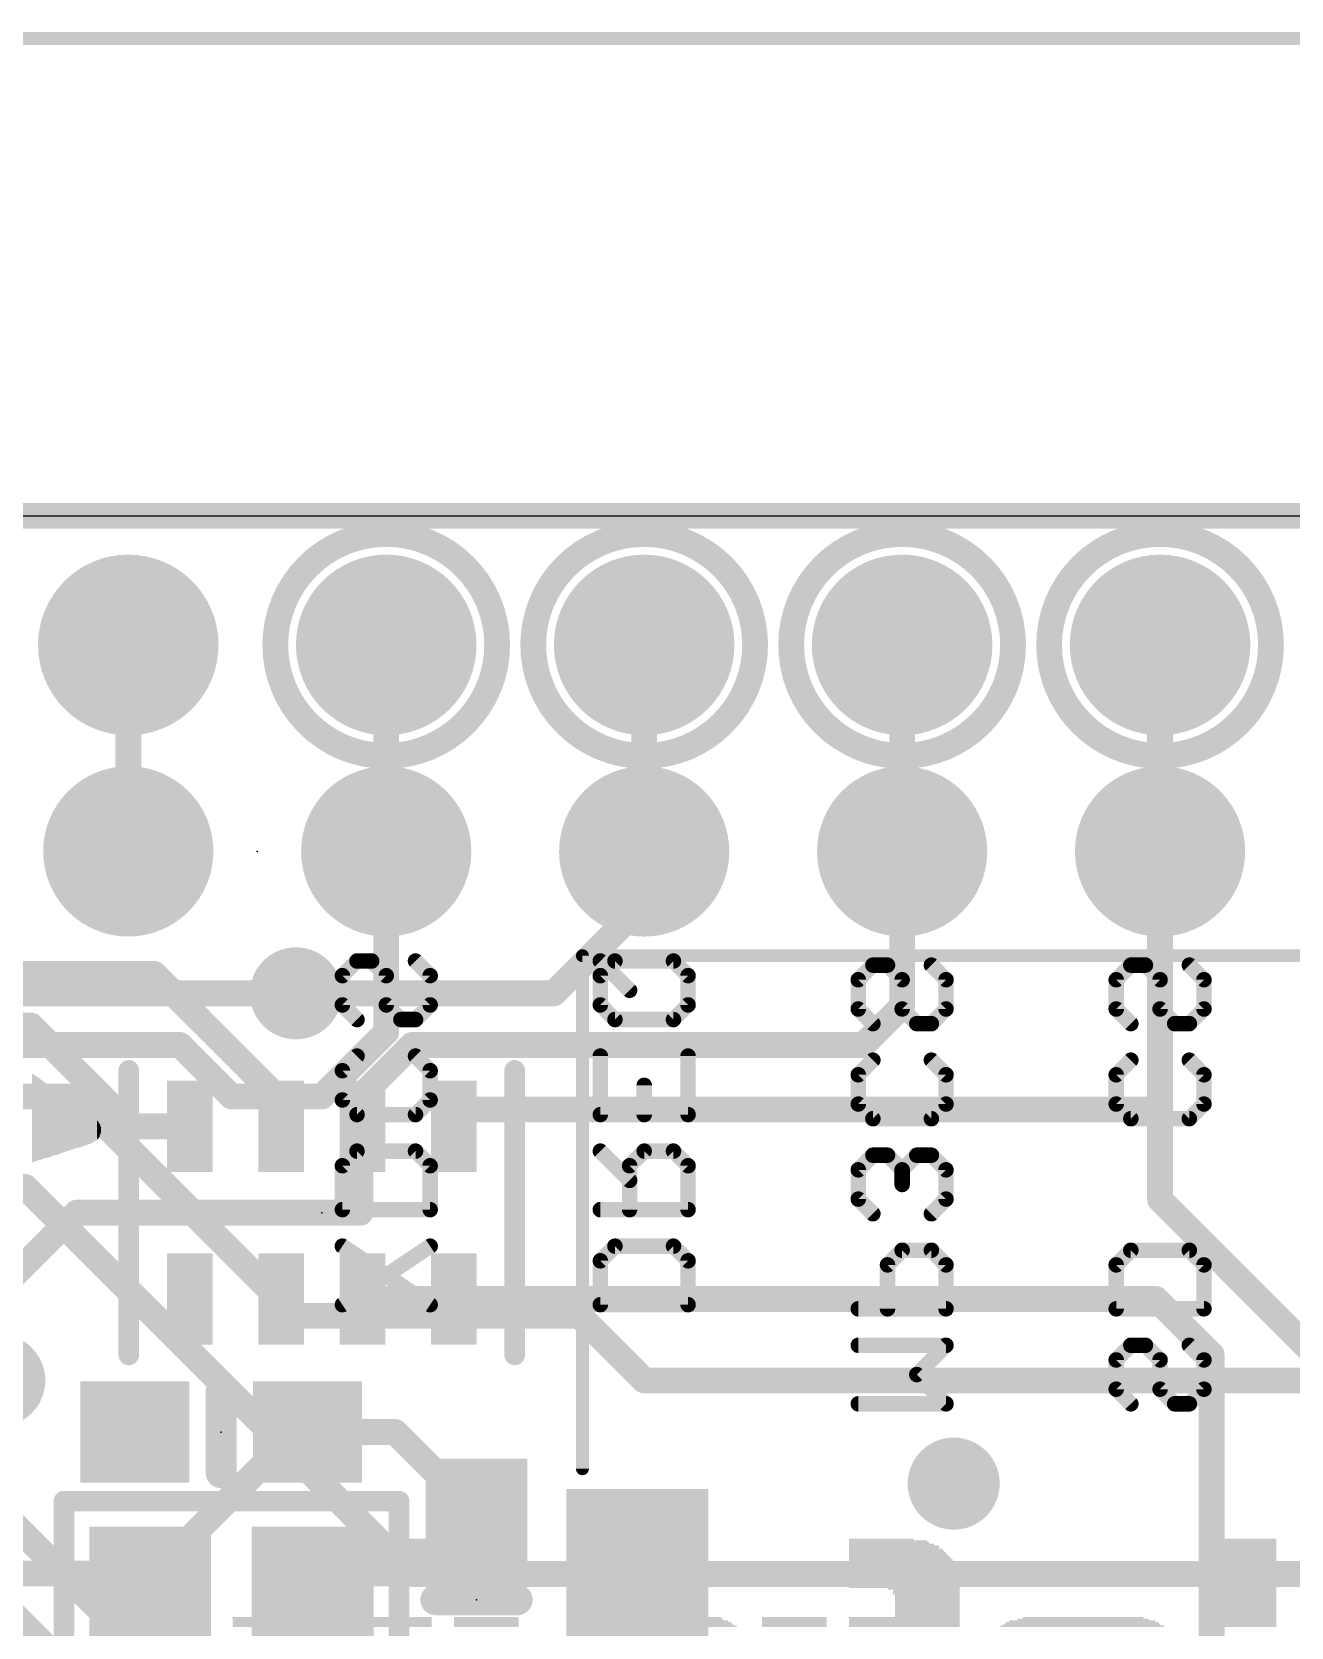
# Model space of a CAD drawing. Extents: x -11.9 to 58.8, y -5.3 to 30.8.
# Drawn here: x 28.26 to 40.66, y 11.92 to 27.62 of the extents above; entities that cross this region are included whole.
import ezdxf

# ---------------------------------------------------------------- set-up
doc = ezdxf.new("R2010")
doc.units = 0
for name, color, linetype in [('1', 12, 'CONTINUOUS'), ('16', 132, 'CONTINUOUS'), ('17', 110, 'CONTINUOUS'), ('18', 110, 'CONTINUOUS'), ('20', 53, 'CONTINUOUS'), ('21', 40, 'CONTINUOUS'), ('22', 6, 'CONTINUOUS'), ('23', 53, 'CONTINUOUS'), ('47', 253, 'CONTINUOUS')]:
    doc.layers.add(name, color=color, linetype=linetype)

# ---------------------------------------------------------------- blocks, each defined once
blk = doc.blocks.new('RECT')
blk.add_solid([(-0.5, -0.5), (0.5, -0.5), (-0.5, 0.5), (0.5, 0.5)])
blk = doc.blocks.new('ROUNDP')
at = {"const_width": 0.5}
blk.add_lwpolyline([(0, -0.25, 1), (0, 0.25, 1), (0, -0.25)], format="xyb", dxfattribs=at)
blk = doc.blocks.new('ROUNDV')
at = {"const_width": 0.5}
blk.add_lwpolyline([(0, -0.25, 1), (0, 0.25, 1), (0, -0.25)], format="xyb", dxfattribs=at)

msp = doc.modelspace()

# ---------------------------------------------------------------- linework, layer by layer
at = {"layer": '1', "const_width": 0.254}
for points in [[(50.8, 22.86), (18.923, 22.86)], [(34.29, 19.05), (34.29, 19.558)], [(36.83, 18.034), (36.83, 19.558)], [(39.37, 17.018), (39.37, 19.558)], [(33.401, 18.161), (34.29, 19.05)], [(20.32, 18.3515), (29.464, 18.3515)], [(29.464, 18.3515), (30.715, 17.1005)], [(30.861, 18.161), (33.401, 18.161)], [(36.449, 17.653), (36.83, 18.034)], [(20.701, 17.8435), (28.252, 17.8435)], [(28.252, 17.8435), (29.2435, 16.852)], [(32.004, 17.653), (31.515, 17.164)], [(32.004, 17.653), (36.449, 17.653)], [(31.515, 17.164), (31.515, 16.852)], [(30.715, 17.1005), (30.715, 16.852)], [(32.581, 17.018), (32.415, 16.852)], [(32.581, 17.018), (39.37, 17.018)], [(39.37, 17.018), (39.37, 16.129)], [(29.2435, 16.852), (29.815, 16.852)], [(31.496, 16.833), (31.515, 16.852)], [(31.496, 16.002), (31.496, 16.833)], [(39.37, 16.129), (43.2175, 12.2815)], [(27.94, 15.24), (28.702, 16.002)], [(28.702, 16.002), (31.496, 16.002)], [(31.515, 15.152), (32.415, 15.152)], [(39.331, 15.152), (32.415, 15.152)], [(39.878, 14.605), (39.331, 15.152)], [(39.878, 11.049), (39.878, 14.605)], [(30.861, 13.843), (29.718, 12.7)], [(30.9744, 13.843), (30.861, 13.843)], [(30.9744, 13.843), (31.838, 13.843)], [(31.838, 13.843), (32.639, 13.042)], [(29.718, 12.7), (29.718, 12.5045)], [(25.917, 12.45), (29.1885, 12.45)], [(29.1885, 12.45), (29.426, 12.2125)], [(29.718, 12.5045), (29.426, 12.2125)]]:
    msp.add_lwpolyline(points, dxfattribs=at)
at = {"layer": '1', "const_width": 0.127}
for points in [[(34.3535, 19.558, 1), (34.2265, 19.558)], [(36.8935, 19.558, 1), (36.7665, 19.558)], [(39.4335, 19.558, 1), (39.3065, 19.558)], [(34.3349, 19.0051, 1), (34.2451, 19.0949)], [(34.2265, 19.05, 1), (34.3535, 19.05)], [(29.5089, 18.3964, 1), (29.4191, 18.3066)], [(29.464, 18.288, 1), (29.464, 18.415)], [(30.861, 18.2245, 1), (30.861, 18.0975)], [(33.3561, 18.2059, 1), (33.4459, 18.1161)], [(33.401, 18.0975, 1), (33.401, 18.2245)], [(36.7665, 18.034, 1), (36.8935, 18.034)], [(36.8749, 17.9891, 1), (36.7851, 18.0789)], [(28.2969, 17.8884, 1), (28.2071, 17.7986)], [(28.252, 17.78, 1), (28.252, 17.907)], [(32.004, 17.7165, 1), (32.004, 17.5895)], [(32.0489, 17.6081, 1), (31.9591, 17.6979)], [(36.4041, 17.6979, 1), (36.4939, 17.6081)], [(36.449, 17.5895, 1), (36.449, 17.7165)], [(31.5785, 17.164, 1), (31.4515, 17.164)], [(31.4701, 17.2089, 1), (31.5599, 17.1191)], [(30.7785, 17.1005, 1), (30.6515, 17.1005)], [(30.6701, 17.0556, 1), (30.7599, 17.1454)], [(32.581, 17.0815, 1), (32.581, 16.9545)], [(32.6259, 16.9731, 1), (32.5361, 17.0629)], [(39.4335, 17.018, 1), (39.3065, 17.018)], [(39.37, 16.9545, 1), (39.37, 17.0815)], [(29.2435, 16.9155, 1), (29.2435, 16.7885)], [(29.1986, 16.8071, 1), (29.2884, 16.8969)], [(29.815, 16.7885, 1), (29.815, 16.9155)], [(31.5595, 16.833, 1), (31.4325, 16.833)], [(31.5599, 16.8071, 1), (31.4701, 16.8969)], [(32.3701, 16.8969, 1), (32.4599, 16.8071)], [(39.3065, 17.018, 1), (39.4335, 17.018)], [(30.6515, 16.852, 1), (30.7785, 16.852)], [(31.4511, 16.8779, 1), (31.5409, 16.7881)], [(31.4515, 16.852, 1), (31.5785, 16.852)], [(39.4149, 16.1739, 1), (39.3251, 16.0841)], [(39.3065, 16.129, 1), (39.4335, 16.129)], [(28.702, 16.0655, 1), (28.702, 15.9385)], [(28.7469, 15.9571, 1), (28.6571, 16.0469)], [(31.4325, 16.002, 1), (31.5595, 16.002)], [(31.496, 15.9385, 1), (31.496, 16.0655)], [(31.515, 15.2155, 1), (31.515, 15.0885)], [(32.415, 15.2155, 1), (32.415, 15.0885)], [(32.415, 15.0885, 1), (32.415, 15.2155)], [(39.3759, 15.1969, 1), (39.2861, 15.1071)], [(39.331, 15.0885, 1), (39.331, 15.2155)], [(39.9415, 14.605, 1), (39.8145, 14.605)], [(39.8331, 14.5601, 1), (39.9229, 14.6499)], [(30.861, 13.9065, 1), (30.861, 13.7795)], [(30.9059, 13.7981, 1), (30.8161, 13.8879)], [(30.9744, 13.9065, 1), (30.9744, 13.7795)], [(30.9744, 13.7795, 1), (30.9744, 13.9065)], [(31.8829, 13.8879, 1), (31.7931, 13.7981)], [(31.838, 13.7795, 1), (31.838, 13.9065)], [(32.5941, 12.9971, 1), (32.6839, 13.0869)], [(29.7815, 12.7, 1), (29.6545, 12.7)], [(29.6731, 12.7449, 1), (29.7629, 12.6551)], [(29.2334, 12.4949, 1), (29.1436, 12.4051)], [(29.1885, 12.3865, 1), (29.1885, 12.5135)], [(29.6545, 12.5045, 1), (29.7815, 12.5045)], [(29.7629, 12.4596, 1), (29.6731, 12.5494)], [(29.3811, 12.2574, 1), (29.4709, 12.1676)], [(29.3811, 12.1676, 1), (29.4709, 12.2574)]]:
    msp.add_lwpolyline(points, format="xyb", dxfattribs=at)
at = {"layer": '16', "const_width": 0.254}
for points in [[(0, 22.86), (50.8, 22.86)], [(29.21, 21.59), (29.21, 19.558)], [(31.75, 21.59), (31.75, 19.558)], [(34.29, 21.59), (34.29, 19.558)], [(36.83, 21.59), (36.83, 19.558)], [(39.37, 21.59), (39.37, 19.558)], [(31.75, 17.78), (31.75, 19.558)], [(21.209, 18.161), (30.861, 18.161)], [(31.115, 17.145), (31.75, 17.78)], [(22.606, 17.653), (29.718, 17.653)], [(29.718, 17.653), (30.226, 17.145)], [(22.987, 17.145), (28.702, 17.145)], [(28.702, 17.145), (30.861, 14.986)], [(30.226, 17.145), (31.115, 17.145)], [(28.194, 16.256), (27.051, 16.256)], [(32.004, 12.446), (28.194, 16.256)], [(25.146, 15.875), (34.29, 6.731)], [(25.146, 14.986), (32.639, 7.493)], [(30.861, 14.986), (33.655, 14.986)], [(33.655, 14.986), (34.29, 14.351)], [(34.29, 14.351), (44.196, 14.351)], [(32.004, 12.446), (41.656, 12.446)]]:
    msp.add_lwpolyline(points, dxfattribs=at)
at = {"layer": '16', "const_width": 0.127}
for points in [[(29.2735, 21.59, 1), (29.1465, 21.59)], [(31.8135, 21.59, 1), (31.6865, 21.59)], [(34.3535, 21.59, 1), (34.2265, 21.59)], [(36.8935, 21.59, 1), (36.7665, 21.59)], [(39.4335, 21.59, 1), (39.3065, 21.59)], [(31.8135, 19.558, 1), (31.6865, 19.558)], [(29.1465, 19.558, 1), (29.2735, 19.558)], [(31.6865, 19.558, 1), (31.8135, 19.558)], [(34.2265, 19.558, 1), (34.3535, 19.558)], [(36.7665, 19.558, 1), (36.8935, 19.558)], [(39.3065, 19.558, 1), (39.4335, 19.558)], [(30.861, 18.0975, 1), (30.861, 18.2245)], [(31.7949, 17.7351, 1), (31.7051, 17.8249)], [(29.7629, 17.6979, 1), (29.6731, 17.6081)], [(29.718, 17.5895, 1), (29.718, 17.7165)], [(31.6865, 17.78, 1), (31.8135, 17.78)], [(28.7469, 17.1899, 1), (28.6571, 17.1001)], [(28.702, 17.0815, 1), (28.702, 17.2085)], [(30.226, 17.2085, 1), (30.226, 17.0815)], [(31.115, 17.0815, 1), (31.115, 17.2085)], [(30.1811, 17.1001, 1), (30.2709, 17.1899)], [(31.0701, 17.1899, 1), (31.1599, 17.1001)], [(28.2389, 16.3009, 1), (28.1491, 16.2111)], [(28.194, 16.1925, 1), (28.194, 16.3195)], [(30.861, 15.0495, 1), (30.861, 14.9225)], [(30.8161, 14.9411, 1), (30.9059, 15.0309)], [(33.6999, 15.0309, 1), (33.6101, 14.9411)], [(33.655, 14.9225, 1), (33.655, 15.0495)], [(34.29, 14.4145, 1), (34.29, 14.2875)], [(34.2451, 14.3061, 1), (34.3349, 14.3959)], [(32.004, 12.5095, 1), (32.004, 12.3825)], [(31.9591, 12.4011, 1), (32.0489, 12.4909)]]:
    msp.add_lwpolyline(points, format="xyb", dxfattribs=at)
at = {"layer": '20'}
msp.add_line((2.54, 22.86), (48.26, 22.86), dxfattribs=at)
at = {"layer": '21'}
for points, const_width in [([(31.75, 20.4975, 1), (31.75, 22.6825, 1), (31.75, 20.4975)], 0.254), ([(34.29, 20.4975, 1), (34.29, 22.6825, 1), (34.29, 20.4975)], 0.254), ([(36.83, 20.4975, 1), (36.83, 22.6825, 1), (36.83, 20.4975)], 0.254), ([(39.37, 20.4975, 1), (39.37, 22.6825, 1), (39.37, 20.4975)], 0.254), ([(33.7138, 18.5315, 1), (33.6502, 18.5315)], 0.0635), ([(33.682, 18.5633, 1), (33.682, 18.4998)], 0.0635), ([(29.2658, 17.402, 1), (29.1642, 17.402)], 0.1016), ([(33.0658, 17.402, 1), (32.9642, 17.402)], 0.1016), ([(29.1642, 14.602, 1), (29.2658, 14.602)], 0.1016), ([(32.9642, 14.602, 1), (33.0658, 14.602)], 0.1016), ([(30.2006, 14.243, 1), (30.0482, 14.243)], 0.1524), ([(30.0482, 13.443, 1), (30.2006, 13.443)], 0.1524), ([(33.6502, 13.4815, 1), (33.7138, 13.4815)], 0.0635), ([(28.6268, 13.1625, 1), (28.5252, 13.1625)], 0.1016), ([(28.576, 13.2133, 1), (28.576, 13.1117)], 0.1016), ([(31.9268, 13.1625, 1), (31.8252, 13.1625)], 0.1016), ([(31.876, 13.1117, 1), (31.876, 13.2133)], 0.1016), ([(32.239, 12.2682, 1), (32.239, 12.1158)], 0.1524), ([(33.039, 12.1158, 1), (33.039, 12.2682)], 0.1524)]:
    msp.add_lwpolyline(points, format="xyb", dxfattribs=dict(at, const_width=const_width))
for points, const_width in [([(33.682, 13.4815), (33.682, 18.5315)], 0.127), ([(33.682, 18.5315), (47.032, 18.5315)], 0.127), ([(29.215, 14.602), (29.215, 17.402)], 0.2032), ([(33.015, 17.402), (33.015, 14.602)], 0.2032), ([(30.1244, 13.443), (30.1244, 14.243)], 0.3048), ([(28.576, 9.0625), (28.576, 13.1625)], 0.2032), ([(28.576, 13.1625), (31.876, 13.1625)], 0.2032), ([(31.876, 9.0625), (31.876, 13.1625)], 0.2032), ([(32.239, 12.192), (33.039, 12.192)], 0.3048)]:
    msp.add_lwpolyline(points, dxfattribs=dict(at, const_width=const_width))
at = {"layer": '22', "const_width": 0.1524}
for points in [[(31.4623, 18.4789), (31.3182, 18.3349)], [(31.6063, 18.4789), (31.4623, 18.4789)], [(31.7504, 18.3349), (31.6063, 18.4789)], [(32.0385, 18.4789), (32.1825, 18.3349)], [(34.0023, 18.4789), (33.8582, 18.3349)], [(34.1463, 18.1908), (33.8582, 18.4789)], [(34.5785, 18.4789), (34.0023, 18.4789)], [(34.7225, 18.3349), (34.5785, 18.4789)], [(31.3182, 18.3349), (31.3182, 18.0468)], [(31.7504, 18.0468), (31.7504, 18.3349)], [(32.1825, 18.3349), (32.1825, 18.0468)], [(33.8582, 18.3349), (33.8582, 18.0468)], [(34.7225, 18.0468), (34.7225, 18.3349)], [(36.5423, 18.4387), (36.3982, 18.2946)], [(36.3982, 18.2946), (36.3982, 18.0065)], [(36.6863, 18.4387), (36.5423, 18.4387)], [(36.8304, 18.2946), (36.6863, 18.4387)], [(36.8304, 18.0065), (36.8304, 18.2946)], [(37.1185, 18.4387), (37.2625, 18.2946)], [(37.2625, 18.2946), (37.2625, 18.0065)], [(39.0823, 18.4387), (38.9382, 18.2946)], [(38.9382, 18.2946), (38.9382, 18.0065)], [(39.2263, 18.4387), (39.0823, 18.4387)], [(39.3704, 18.2946), (39.2263, 18.4387)], [(39.3704, 18.0065), (39.3704, 18.2946)], [(39.6585, 18.4387), (39.8025, 18.2946)], [(39.8025, 18.2946), (39.8025, 18.0065)], [(31.3182, 18.0468), (31.4623, 17.9027)], [(31.8944, 17.9027), (31.7504, 18.0468)], [(32.1825, 18.0468), (32.0385, 17.9027)], [(33.8582, 18.0468), (34.0023, 17.9027)], [(34.5785, 17.9027), (34.7225, 18.0468)], [(36.3982, 18.0065), (36.5423, 17.8625)], [(36.9744, 17.8625), (36.8304, 18.0065)], [(37.2625, 18.0065), (37.1185, 17.8625)], [(38.9382, 18.0065), (39.0823, 17.8625)], [(39.5144, 17.8625), (39.3704, 18.0065)], [(39.8025, 18.0065), (39.6585, 17.8625)], [(32.0385, 17.9027), (31.8944, 17.9027)], [(34.0023, 17.9027), (34.5785, 17.9027)], [(37.1185, 17.8625), (36.9744, 17.8625)], [(39.6585, 17.8625), (39.5144, 17.8625)], [(31.3182, 17.3994), (31.4623, 17.5434)], [(32.0385, 17.5434), (32.1825, 17.3994)], [(33.8582, 16.9672), (33.8582, 17.5434)], [(34.7225, 17.5434), (34.7225, 16.9672)], [(31.3182, 17.1113), (31.3182, 17.3994)], [(32.1825, 17.3994), (32.1825, 17.1113)], [(36.3982, 17.3591), (36.5423, 17.5032)], [(36.3982, 17.071), (36.3982, 17.3591)], [(37.1185, 17.5032), (37.2625, 17.3591)], [(37.2625, 17.3591), (37.2625, 17.071)], [(38.9382, 17.3591), (39.0823, 17.5032)], [(38.9382, 17.071), (38.9382, 17.3591)], [(39.6585, 17.5032), (39.8025, 17.3591)], [(39.8025, 17.3591), (39.8025, 17.071)], [(34.2904, 16.9672), (34.2904, 17.2553)], [(31.4623, 16.9672), (31.3182, 17.1113)], [(32.1825, 17.1113), (32.0385, 16.9672)], [(36.5423, 16.927), (36.3982, 17.071)], [(37.2625, 17.071), (37.1185, 16.927)], [(39.0823, 16.927), (38.9382, 17.071)], [(39.8025, 17.071), (39.6585, 16.927)], [(32.0385, 16.9672), (31.4623, 16.9672)], [(34.7225, 16.9672), (33.8582, 16.9672)], [(37.1185, 16.927), (36.5423, 16.927)], [(39.6585, 16.927), (39.0823, 16.927)], [(31.3182, 16.4638), (31.4623, 16.6079)], [(31.4623, 16.6079), (32.0385, 16.6079)], [(32.0385, 16.6079), (32.1825, 16.4638)], [(34.1463, 16.3198), (33.8582, 16.6079)], [(34.2904, 16.6079), (34.1463, 16.4638)], [(34.5785, 16.6079), (34.2904, 16.6079)], [(34.7225, 16.4638), (34.5785, 16.6079)], [(36.5423, 16.5677), (36.3982, 16.4236)], [(36.6863, 16.5677), (36.5423, 16.5677)], [(36.8304, 16.4236), (36.6863, 16.5677)], [(36.9744, 16.5677), (36.8304, 16.4236)], [(37.1185, 16.5677), (36.9744, 16.5677)], [(37.2625, 16.4236), (37.1185, 16.5677)], [(31.3182, 16.0317), (31.3182, 16.4638)], [(32.1825, 16.4638), (32.1825, 16.0317)], [(34.1463, 16.4638), (34.1463, 16.0317)], [(34.7225, 16.0317), (34.7225, 16.4638)], [(36.3982, 16.4236), (36.3982, 16.1355)], [(36.8304, 16.4236), (36.8304, 16.2796)], [(37.2625, 16.1355), (37.2625, 16.4236)], [(36.3982, 16.1355), (36.5423, 15.9914)], [(37.1185, 15.9914), (37.2625, 16.1355)], [(32.1825, 16.0317), (31.3182, 16.0317)], [(33.8582, 16.0317), (34.7225, 16.0317)], [(32.1825, 15.0962), (31.3182, 15.6724)], [(32.1825, 15.6724), (31.3182, 15.0962)], [(33.8582, 15.5283), (34.0023, 15.6724)], [(34.0023, 15.6724), (34.5785, 15.6724)], [(34.5785, 15.6724), (34.7225, 15.5283)], [(36.8304, 15.6321), (36.6863, 15.4881)], [(37.1185, 15.6321), (36.8304, 15.6321)], [(37.2625, 15.4881), (37.1185, 15.6321)], [(38.9382, 15.4881), (39.0823, 15.6321)], [(39.0823, 15.6321), (39.6585, 15.6321)], [(39.6585, 15.6321), (39.8025, 15.4881)], [(33.8582, 15.0962), (33.8582, 15.5283)], [(34.7225, 15.5283), (34.7225, 15.0962)], [(36.6863, 15.4881), (36.6863, 15.0559)], [(37.2625, 15.0559), (37.2625, 15.4881)], [(38.9382, 15.0559), (38.9382, 15.4881)], [(39.8025, 15.4881), (39.8025, 15.0559)], [(34.7225, 15.0962), (33.8582, 15.0962)], [(36.3982, 15.0559), (37.2625, 15.0559)], [(39.8025, 15.0559), (38.9382, 15.0559)], [(37.2625, 14.6966), (36.3982, 14.6966)], [(36.9744, 14.4085), (37.2625, 14.6966)], [(39.0823, 14.6966), (38.9382, 14.5526)], [(39.2263, 14.6966), (39.0823, 14.6966)], [(39.3704, 14.5526), (39.2263, 14.6966)], [(39.6585, 14.6966), (39.8025, 14.5526)], [(38.9382, 14.5526), (38.9382, 14.2645)], [(39.3704, 14.2645), (39.3704, 14.5526)], [(39.8025, 14.5526), (39.8025, 14.2645)], [(37.2625, 14.1204), (36.9744, 14.4085)], [(38.9382, 14.2645), (39.0823, 14.1204)], [(39.5144, 14.1204), (39.3704, 14.2645)], [(39.8025, 14.2645), (39.6585, 14.1204)], [(36.3982, 14.1204), (37.2625, 14.1204)], [(39.6585, 14.1204), (39.5144, 14.1204)]]:
    msp.add_lwpolyline(points, dxfattribs=at)
at = {"layer": '22', "const_width": 0.0762}
for points in [[(31.4623, 18.517, 1), (31.4623, 18.4408)], [(31.4892, 18.452, 1), (31.4353, 18.5059)], [(31.6333, 18.5059, 1), (31.5794, 18.452)], [(31.6063, 18.4408, 1), (31.6063, 18.517)], [(32.0654, 18.5059, 1), (32.0115, 18.452)], [(33.8851, 18.5059, 1), (33.8313, 18.452)], [(34.0023, 18.517, 1), (34.0023, 18.4408)], [(34.0292, 18.452, 1), (33.9753, 18.5059)], [(34.6054, 18.5059, 1), (34.5515, 18.452)], [(34.5785, 18.4408, 1), (34.5785, 18.517)], [(31.3563, 18.3349, 1), (31.2801, 18.3349)], [(31.2913, 18.3618, 1), (31.3451, 18.3079)], [(31.7885, 18.3349, 1), (31.7123, 18.3349)], [(31.7234, 18.3079, 1), (31.7773, 18.3618)], [(32.2206, 18.3349, 1), (32.1444, 18.3349)], [(32.1556, 18.3079, 1), (32.2095, 18.3618)], [(33.8963, 18.3349, 1), (33.8201, 18.3349)], [(33.8313, 18.3618, 1), (33.8851, 18.3079)], [(34.7606, 18.3349, 1), (34.6844, 18.3349)], [(34.6956, 18.3079, 1), (34.7495, 18.3618)], [(36.4363, 18.2946, 1), (36.3601, 18.2946)], [(36.5423, 18.4768, 1), (36.5423, 18.4006)], [(36.5692, 18.4118, 1), (36.5153, 18.4656)], [(36.7133, 18.4656, 1), (36.6594, 18.4118)], [(36.6863, 18.4006, 1), (36.6863, 18.4768)], [(36.8685, 18.2946, 1), (36.7923, 18.2946)], [(37.1454, 18.4656, 1), (37.0915, 18.4118)], [(37.3006, 18.2946, 1), (37.2244, 18.2946)], [(38.9763, 18.2946, 1), (38.9001, 18.2946)], [(39.0823, 18.4768, 1), (39.0823, 18.4006)], [(39.1092, 18.4118, 1), (39.0553, 18.4656)], [(39.2533, 18.4656, 1), (39.1994, 18.4118)], [(39.2263, 18.4006, 1), (39.2263, 18.4768)], [(39.4085, 18.2946, 1), (39.3323, 18.2946)], [(39.6854, 18.4656, 1), (39.6315, 18.4118)], [(39.8406, 18.2946, 1), (39.7644, 18.2946)], [(34.1194, 18.1639, 1), (34.1733, 18.2178)], [(36.3713, 18.3216, 1), (36.4251, 18.2677)], [(36.8034, 18.2677, 1), (36.8573, 18.3216)], [(37.2356, 18.2677, 1), (37.2895, 18.3216)], [(38.9113, 18.3216, 1), (38.9651, 18.2677)], [(39.3434, 18.2677, 1), (39.3973, 18.3216)], [(39.7756, 18.2677, 1), (39.8295, 18.3216)], [(31.3451, 18.0737, 1), (31.2913, 18.0198)], [(31.2801, 18.0468, 1), (31.3563, 18.0468)], [(31.7773, 18.0737, 1), (31.7234, 18.0198)], [(31.7123, 18.0468, 1), (31.7885, 18.0468)], [(32.1444, 18.0468, 1), (32.2206, 18.0468)], [(32.2095, 18.0198, 1), (32.1556, 18.0737)], [(33.8851, 18.0737, 1), (33.8313, 18.0198)], [(33.8201, 18.0468, 1), (33.8963, 18.0468)], [(34.6844, 18.0468, 1), (34.7606, 18.0468)], [(34.7495, 18.0198, 1), (34.6956, 18.0737)], [(36.4251, 18.0335, 1), (36.3713, 17.9796)], [(36.8573, 18.0335, 1), (36.8034, 17.9796)], [(37.2895, 17.9796, 1), (37.2356, 18.0335)], [(38.9651, 18.0335, 1), (38.9113, 17.9796)], [(39.3973, 18.0335, 1), (39.3434, 17.9796)], [(39.8295, 17.9796, 1), (39.7756, 18.0335)], [(31.4353, 17.8758, 1), (31.4892, 17.9297)], [(31.8944, 17.9408, 1), (31.8944, 17.8646)], [(31.8675, 17.8758, 1), (31.9214, 17.9297)], [(32.0115, 17.9297, 1), (32.0654, 17.8758)], [(32.0385, 17.8646, 1), (32.0385, 17.9408)], [(34.0023, 17.9408, 1), (34.0023, 17.8646)], [(33.9753, 17.8758, 1), (34.0292, 17.9297)], [(34.5515, 17.9297, 1), (34.6054, 17.8758)], [(34.5785, 17.8646, 1), (34.5785, 17.9408)], [(36.3601, 18.0065, 1), (36.4363, 18.0065)], [(36.5153, 17.8355, 1), (36.5692, 17.8894)], [(36.7923, 18.0065, 1), (36.8685, 18.0065)], [(36.9744, 17.9006, 1), (36.9744, 17.8244)], [(36.9475, 17.8355, 1), (37.0014, 17.8894)], [(37.0915, 17.8894, 1), (37.1454, 17.8355)], [(37.1185, 17.8244, 1), (37.1185, 17.9006)], [(37.2244, 18.0065, 1), (37.3006, 18.0065)], [(38.9001, 18.0065, 1), (38.9763, 18.0065)], [(39.0553, 17.8355, 1), (39.1092, 17.8894)], [(39.3323, 18.0065, 1), (39.4085, 18.0065)], [(39.5144, 17.9006, 1), (39.5144, 17.8244)], [(39.4875, 17.8355, 1), (39.5414, 17.8894)], [(39.6315, 17.8894, 1), (39.6854, 17.8355)], [(39.6585, 17.8244, 1), (39.6585, 17.9006)], [(39.7644, 18.0065, 1), (39.8406, 18.0065)], [(31.4892, 17.5165, 1), (31.4353, 17.5704)], [(32.0654, 17.5704, 1), (32.0115, 17.5165)], [(33.8963, 17.5434, 1), (33.8201, 17.5434)], [(34.7606, 17.5434, 1), (34.6844, 17.5434)], [(31.3563, 17.3994, 1), (31.2801, 17.3994)], [(31.2913, 17.4263, 1), (31.3451, 17.3724)], [(32.2206, 17.3994, 1), (32.1444, 17.3994)], [(32.1556, 17.3724, 1), (32.2095, 17.4263)], [(36.4363, 17.3591, 1), (36.3601, 17.3591)], [(36.5692, 17.4762, 1), (36.5153, 17.5301)], [(37.1454, 17.5301, 1), (37.0915, 17.4762)], [(37.3006, 17.3591, 1), (37.2244, 17.3591)], [(38.9763, 17.3591, 1), (38.9001, 17.3591)], [(39.1092, 17.4762, 1), (39.0553, 17.5301)], [(39.6854, 17.5301, 1), (39.6315, 17.4762)], [(39.8406, 17.3591, 1), (39.7644, 17.3591)], [(34.3285, 17.2553, 1), (34.2523, 17.2553)], [(36.3713, 17.3861, 1), (36.4251, 17.3322)], [(37.2356, 17.3322, 1), (37.2895, 17.3861)], [(38.9113, 17.3861, 1), (38.9651, 17.3322)], [(39.7756, 17.3322, 1), (39.8295, 17.3861)], [(31.3451, 17.1382, 1), (31.2913, 17.0843)], [(31.2801, 17.1113, 1), (31.3563, 17.1113)], [(32.1444, 17.1113, 1), (32.2206, 17.1113)], [(32.2095, 17.0843, 1), (32.1556, 17.1382)], [(36.4251, 17.098, 1), (36.3713, 17.0441)], [(37.2895, 17.0441, 1), (37.2356, 17.098)], [(38.9651, 17.098, 1), (38.9113, 17.0441)], [(39.8295, 17.0441, 1), (39.7756, 17.098)], [(31.4623, 17.0053, 1), (31.4623, 16.9291)], [(31.4353, 16.9403, 1), (31.4892, 16.9941)], [(32.0115, 16.9941, 1), (32.0654, 16.9403)], [(32.0385, 16.9291, 1), (32.0385, 17.0053)], [(33.8582, 17.0053, 1), (33.8582, 16.9291)], [(33.8201, 16.9672, 1), (33.8963, 16.9672)], [(34.2523, 16.9672, 1), (34.3285, 16.9672)], [(34.6844, 16.9672, 1), (34.7606, 16.9672)], [(34.7225, 16.9291, 1), (34.7225, 17.0053)], [(36.3601, 17.071, 1), (36.4363, 17.071)], [(36.5423, 16.9651, 1), (36.5423, 16.8889)], [(36.5153, 16.9, 1), (36.5692, 16.9539)], [(37.0915, 16.9539, 1), (37.1454, 16.9)], [(37.1185, 16.8889, 1), (37.1185, 16.9651)], [(37.2244, 17.071, 1), (37.3006, 17.071)], [(38.9001, 17.071, 1), (38.9763, 17.071)], [(39.0823, 16.9651, 1), (39.0823, 16.8889)], [(39.0553, 16.9, 1), (39.1092, 16.9539)], [(39.6315, 16.9539, 1), (39.6854, 16.9)], [(39.6585, 16.8889, 1), (39.6585, 16.9651)], [(39.7644, 17.071, 1), (39.8406, 17.071)], [(31.4623, 16.646, 1), (31.4623, 16.5698)], [(31.4892, 16.581, 1), (31.4353, 16.6348)], [(32.0654, 16.6348, 1), (32.0115, 16.581)], [(32.0385, 16.5698, 1), (32.0385, 16.646)], [(33.8851, 16.6348, 1), (33.8313, 16.581)], [(34.2904, 16.646, 1), (34.2904, 16.5698)], [(34.3173, 16.581, 1), (34.2634, 16.6348)], [(34.6054, 16.6348, 1), (34.5515, 16.581)], [(34.5785, 16.5698, 1), (34.5785, 16.646)], [(36.5423, 16.6058, 1), (36.5423, 16.5296)], [(36.5692, 16.5407, 1), (36.5153, 16.5946)], [(36.7133, 16.5946, 1), (36.6594, 16.5407)], [(36.6863, 16.5296, 1), (36.6863, 16.6058)], [(36.9744, 16.6058, 1), (36.9744, 16.5296)], [(37.0014, 16.5407, 1), (36.9475, 16.5946)], [(37.1454, 16.5946, 1), (37.0915, 16.5407)], [(37.1185, 16.5296, 1), (37.1185, 16.6058)], [(31.3563, 16.4638, 1), (31.2801, 16.4638)], [(31.2913, 16.4908, 1), (31.3451, 16.4369)], [(32.2206, 16.4638, 1), (32.1444, 16.4638)], [(32.1556, 16.4369, 1), (32.2095, 16.4908)], [(34.1844, 16.4638, 1), (34.1082, 16.4638)], [(34.1194, 16.4908, 1), (34.1733, 16.4369)], [(34.7606, 16.4638, 1), (34.6844, 16.4638)], [(34.6956, 16.4369, 1), (34.7495, 16.4908)], [(36.4363, 16.4236, 1), (36.3601, 16.4236)], [(36.3713, 16.4505, 1), (36.4251, 16.3967)], [(36.8685, 16.4236, 1), (36.7923, 16.4236)], [(36.8034, 16.4505, 1), (36.8573, 16.3967)], [(36.8034, 16.3967, 1), (36.8573, 16.4505)], [(37.3006, 16.4236, 1), (37.2244, 16.4236)], [(37.2356, 16.3967, 1), (37.2895, 16.4505)], [(34.1194, 16.2928, 1), (34.1733, 16.3467)], [(36.3601, 16.1355, 1), (36.4363, 16.1355)], [(36.4251, 16.1624, 1), (36.3713, 16.1086)], [(36.7923, 16.2796, 1), (36.8685, 16.2796)], [(37.2244, 16.1355, 1), (37.3006, 16.1355)], [(37.2895, 16.1086, 1), (37.2356, 16.1624)], [(31.3182, 16.0698, 1), (31.3182, 15.9936)], [(31.2801, 16.0317, 1), (31.3563, 16.0317)], [(32.1444, 16.0317, 1), (32.2206, 16.0317)], [(32.1825, 15.9936, 1), (32.1825, 16.0698)], [(33.8582, 16.0698, 1), (33.8582, 15.9936)], [(34.1082, 16.0317, 1), (34.1844, 16.0317)], [(34.6844, 16.0317, 1), (34.7606, 16.0317)], [(34.7225, 15.9936, 1), (34.7225, 16.0698)], [(36.5153, 15.9645, 1), (36.5692, 16.0184)], [(37.0915, 16.0184, 1), (37.1454, 15.9645)], [(31.3393, 15.7041, 1), (31.2971, 15.6407)], [(32.2037, 15.6407, 1), (32.1614, 15.7041)], [(34.0023, 15.7105, 1), (34.0023, 15.6343)], [(34.0292, 15.6454, 1), (33.9753, 15.6993)], [(34.6054, 15.6993, 1), (34.5515, 15.6454)], [(34.5785, 15.6343, 1), (34.5785, 15.7105)], [(36.8304, 15.6702, 1), (36.8304, 15.594)], [(36.8573, 15.6052, 1), (36.8034, 15.6591)], [(37.1454, 15.6591, 1), (37.0915, 15.6052)], [(37.1185, 15.594, 1), (37.1185, 15.6702)], [(39.0823, 15.6702, 1), (39.0823, 15.594)], [(39.1092, 15.6052, 1), (39.0553, 15.6591)], [(39.6854, 15.6591, 1), (39.6315, 15.6052)], [(39.6585, 15.594, 1), (39.6585, 15.6702)], [(33.8963, 15.5283, 1), (33.8201, 15.5283)], [(33.8313, 15.5553, 1), (33.8851, 15.5014)], [(34.7606, 15.5283, 1), (34.6844, 15.5283)], [(34.6956, 15.5014, 1), (34.7495, 15.5553)], [(36.7244, 15.4881, 1), (36.6482, 15.4881)], [(36.6594, 15.515, 1), (36.7133, 15.4611)], [(37.3006, 15.4881, 1), (37.2244, 15.4881)], [(37.2356, 15.4611, 1), (37.2895, 15.515)], [(38.9763, 15.4881, 1), (38.9001, 15.4881)], [(38.9113, 15.515, 1), (38.9651, 15.4611)], [(39.8406, 15.4881, 1), (39.7644, 15.4881)], [(39.7756, 15.4611, 1), (39.8295, 15.515)], [(31.2971, 15.1279, 1), (31.3393, 15.0645)], [(32.1614, 15.0645, 1), (32.2037, 15.1279)], [(33.8582, 15.1343, 1), (33.8582, 15.0581)], [(33.8201, 15.0962, 1), (33.8963, 15.0962)], [(34.6844, 15.0962, 1), (34.7606, 15.0962)], [(34.7225, 15.0581, 1), (34.7225, 15.1343)], [(36.3982, 15.094, 1), (36.3982, 15.0178)], [(36.6482, 15.0559, 1), (36.7244, 15.0559)], [(37.2244, 15.0559, 1), (37.3006, 15.0559)], [(37.2625, 15.0178, 1), (37.2625, 15.094)], [(38.9382, 15.094, 1), (38.9382, 15.0178)], [(38.9001, 15.0559, 1), (38.9763, 15.0559)], [(39.7644, 15.0559, 1), (39.8406, 15.0559)], [(39.8025, 15.0178, 1), (39.8025, 15.094)], [(36.3982, 14.7347, 1), (36.3982, 14.6585)], [(37.2895, 14.6697, 1), (37.2356, 14.7236)], [(37.2625, 14.6585, 1), (37.2625, 14.7347)], [(39.0823, 14.7347, 1), (39.0823, 14.6585)], [(39.1092, 14.6697, 1), (39.0553, 14.7236)], [(39.2533, 14.7236, 1), (39.1994, 14.6697)], [(39.2263, 14.6585, 1), (39.2263, 14.7347)], [(39.6854, 14.7236, 1), (39.6315, 14.6697)], [(38.9763, 14.5526, 1), (38.9001, 14.5526)], [(38.9113, 14.5795, 1), (38.9651, 14.5256)], [(39.4085, 14.5526, 1), (39.3323, 14.5526)], [(39.3434, 14.5256, 1), (39.3973, 14.5795)], [(39.8406, 14.5526, 1), (39.7644, 14.5526)], [(39.7756, 14.5256, 1), (39.8295, 14.5795)], [(37.0014, 14.4355, 1), (36.9475, 14.3816)], [(36.9475, 14.4355, 1), (37.0014, 14.3816)], [(38.9651, 14.2914, 1), (38.9113, 14.2375)], [(38.9001, 14.2645, 1), (38.9763, 14.2645)], [(39.3973, 14.2914, 1), (39.3434, 14.2375)], [(39.3323, 14.2645, 1), (39.4085, 14.2645)], [(39.7644, 14.2645, 1), (39.8406, 14.2645)], [(39.8295, 14.2375, 1), (39.7756, 14.2914)], [(36.3982, 14.1585, 1), (36.3982, 14.0823)], [(37.2356, 14.0935, 1), (37.2895, 14.1473)], [(37.2625, 14.0823, 1), (37.2625, 14.1585)], [(39.0553, 14.0935, 1), (39.1092, 14.1473)], [(39.5144, 14.1585, 1), (39.5144, 14.0823)], [(39.4875, 14.0935, 1), (39.5414, 14.1473)], [(39.6315, 14.1473, 1), (39.6854, 14.0935)], [(39.6585, 14.0823, 1), (39.6585, 14.1585)]]:
    msp.add_lwpolyline(points, format="xyb", dxfattribs=at)
at = {"layer": '23'}
for p in [(30.48, 19.558), (31.115, 16.002), (30.1244, 13.843), (32.639, 12.192)]:
    msp.add_point(p, dxfattribs=at)
at = {"layer": '47', "const_width": 0.13}
msp.add_lwpolyline([(0.065, 27.559), (50.735, 27.559)], dxfattribs=at)

# ---------------------------------------------------------------- block references
at = {"layer": '1'}
for p, xscale, yscale, rotation in [((29.815, 16.852), 0.45, 0.9, 180), ((30.715, 16.852), 0.45, 0.9, 180), ((31.515, 16.852), 0.45, 0.9, 180), ((32.415, 16.852), 0.45, 0.9, 180), ((29.815, 15.152), 0.45, 0.9, 180), ((30.715, 15.152), 0.45, 0.9, 180), ((31.515, 15.152), 0.45, 0.9, 180), ((32.415, 15.152), 0.45, 0.9, 180), ((34.222, 12.3815), 1.4, 1.8, 180), ((29.426, 12.2125), 1.4, 1.2, 90), ((31.026, 12.2125), 1.4, 1.2, 90)]:
    msp.add_blockref('RECT', p, dxfattribs=dict(at, xscale=xscale, yscale=yscale, rotation=rotation))
at = {"layer": '1', "xscale": 1.075}
for p, rotation in [((29.2744, 13.843), 180), ((30.9744, 13.843), 180), ((32.639, 13.042), 90)]:
    msp.add_blockref('RECT', p, dxfattribs=dict(at, rotation=rotation))
at = {"layer": '17', "xscale": 1.778, "yscale": 1.778}
for p in [(29.21, 21.59), (29.21, 21.59), (31.75, 21.59), (31.75, 21.59), (34.29, 21.59), (34.29, 21.59), (36.83, 21.59), (36.83, 21.59), (39.37, 21.59), (39.37, 21.59)]:
    msp.add_blockref('ROUNDP', p, dxfattribs=at)
at = {"layer": '17', "xscale": 1.6764, "yscale": 1.6764, "rotation": 90}
for p in [(29.21, 19.558), (29.21, 19.558), (31.75, 19.558), (31.75, 19.558), (34.29, 19.558), (34.29, 19.558), (36.83, 19.558), (36.83, 19.558), (39.37, 19.558), (39.37, 19.558)]:
    msp.add_blockref('ROUNDP', p, dxfattribs=at)
at = {"layer": '18', "xscale": 0.9064, "yscale": 0.9064}
for p in [(30.861, 18.161), (30.861, 18.161), (27.94, 14.351), (27.94, 14.351), (37.338, 13.335), (37.338, 13.335)]:
    msp.add_blockref('ROUNDV', p, dxfattribs=at)
at = {"layer": '21', "rotation": 270}
for p, xscale, yscale in [((28.2639, 16.9322), 0.8763, 0.0063), ((28.2702, 16.9323), 0.8636, 0.0064), ((28.2766, 16.9323), 0.8636, 0.0063), ((28.2829, 16.9291), 0.8572, 0.0064), ((28.2893, 16.9322), 0.8509, 0.0063), ((28.2956, 16.9291), 0.8446, 0.0064), ((28.302, 16.9259), 0.8382, 0.0063), ((28.3083, 16.9291), 0.8318, 0.0064), ((28.3147, 16.926), 0.8255, 0.0063), ((28.321, 16.9228), 0.8191, 0.0064), ((28.3274, 16.9228), 0.8065, 0.0063), ((28.3337, 16.9228), 0.8065, 0.0064), ((28.3401, 16.9196), 0.8001, 0.0063), ((28.3464, 16.9164), 0.7938, 0.0064), ((28.3528, 16.9164), 0.781, 0.0063), ((28.3591, 16.9164), 0.781, 0.0064), ((28.3655, 16.9164), 0.7684, 0.0063), ((28.3718, 16.9132), 0.762, 0.0064), ((28.3782, 16.9132), 0.762, 0.0063), ((28.3845, 16.9101), 0.7557, 0.0064), ((28.3909, 16.9101), 0.7429, 0.0063), ((28.3972, 16.9069), 0.7366, 0.0064), ((28.4036, 16.9069), 0.7366, 0.0063), ((28.4099, 16.9069), 0.7239, 0.0064), ((28.4163, 16.9037), 0.7176, 0.0063), ((28.4226, 16.9005), 0.7112, 0.0064), ((28.429, 16.9037), 0.7048, 0.0063), ((28.4353, 16.9005), 0.6985, 0.0064), ((28.4417, 16.8973), 0.6921, 0.0063), ((28.448, 16.9005), 0.6858, 0.0064), ((28.4544, 16.8973), 0.6795, 0.0063), ((28.4607, 16.8941), 0.6731, 0.0064), ((28.4671, 16.8973), 0.6667, 0.0063), ((28.4734, 16.8942), 0.6604, 0.0064), ((28.4798, 16.891), 0.654, 0.0063), ((28.4861, 16.891), 0.6414, 0.0064), ((28.4925, 16.891), 0.6414, 0.0063), ((28.4988, 16.8878), 0.635, 0.0064), ((28.5052, 16.8847), 0.6287, 0.0063), ((28.5115, 16.8879), 0.6223, 0.0064), ((28.5179, 16.8847), 0.6159, 0.0063), ((28.5242, 16.8815), 0.6096, 0.0064), ((28.5306, 16.8815), 0.5969, 0.0063), ((28.5369, 16.8815), 0.5969, 0.0064), ((28.5433, 16.8783), 0.5906, 0.0063), ((28.5496, 16.8783), 0.5778, 0.0064), ((28.556, 16.8752), 0.5715, 0.0063), ((28.5623, 16.8752), 0.5715, 0.0064), ((28.5687, 16.8751), 0.5588, 0.0063), ((28.575, 16.872), 0.5525, 0.0064), ((28.5814, 16.872), 0.5525, 0.0063), ((28.5877, 16.872), 0.5397, 0.0064), ((28.5941, 16.8688), 0.5334, 0.0063), ((28.6004, 16.8656), 0.527, 0.0064), ((28.6068, 16.8688), 0.5207, 0.0063), ((28.6131, 16.8656), 0.5144, 0.0064), ((28.6195, 16.8624), 0.508, 0.0063), ((28.6258, 16.8656), 0.5016, 0.0064), ((28.6322, 16.8624), 0.4953, 0.0063), ((28.6385, 16.8592), 0.4889, 0.0064), ((28.6449, 16.8592), 0.4763, 0.0063), ((28.6512, 16.8592), 0.4763, 0.0064), ((28.6576, 16.856), 0.4699, 0.0063), ((28.6639, 16.8561), 0.4572, 0.0064), ((28.6703, 16.8529), 0.4508, 0.0063), ((28.6766, 16.8529), 0.4508, 0.0064), ((28.683, 16.8498), 0.4445, 0.0063), ((28.6893, 16.8497), 0.4318, 0.0064), ((28.6957, 16.8497), 0.4318, 0.0063), ((28.702, 16.8498), 0.4191, 0.0064), ((28.7084, 16.8466), 0.4127, 0.0063), ((28.7147, 16.8466), 0.4127, 0.0064), ((28.7211, 16.8434), 0.4064, 0.0063), ((28.7274, 16.8434), 0.3937, 0.0064), ((28.7338, 16.8402), 0.3874, 0.0063), ((28.7401, 16.8402), 0.3874, 0.0064), ((28.7465, 16.8402), 0.3746, 0.0063), ((28.7528, 16.8371), 0.3683, 0.0064), ((28.7592, 16.8371), 0.3683, 0.0063), ((28.7655, 16.837), 0.3556, 0.0064), ((28.7719, 16.8339), 0.3493, 0.0063), ((28.7782, 16.8307), 0.3429, 0.0064), ((28.7846, 16.8339), 0.3365, 0.0063), ((28.7909, 16.8307), 0.3302, 0.0064), ((28.7973, 16.8275), 0.3238, 0.0063), ((28.8036, 16.8275), 0.3112, 0.0064), ((28.81, 16.8275), 0.3112, 0.0063), ((28.8163, 16.8243), 0.3048, 0.0064), ((28.8227, 16.8244), 0.2921, 0.0063), ((28.829, 16.8244), 0.2921, 0.0064), ((28.8354, 16.8211), 0.2857, 0.0063), ((28.8417, 16.8211), 0.2731, 0.0064), ((28.8481, 16.8179), 0.2667, 0.0063), ((28.8544, 16.8211), 0.2603, 0.0064), ((28.8608, 16.818), 0.254, 0.0063), ((28.8671, 16.8179), 0.2413, 0.0064), ((28.8735, 16.8148), 0.235, 0.0063), ((28.8798, 16.8148), 0.2222, 0.0064), ((28.8862, 16.8148), 0.2222, 0.0063), ((28.8925, 16.8148), 0.2096, 0.0064), ((28.8989, 16.8148), 0.1968, 0.0063), ((28.9052, 16.8148), 0.1842, 0.0064), ((28.9116, 16.8148), 0.1714, 0.0063), ((28.9179, 16.8116), 0.1524, 0.0064), ((28.9243, 16.8148), 0.1334, 0.0063), ((28.9306, 16.818), 0.1016, 0.0064), ((28.937, 16.8179), 0.0635, 0.0063)]:
    msp.add_blockref('RECT', p, dxfattribs=dict(at, xscale=xscale, yscale=yscale))
at = {"layer": '22', "rotation": 180}
for p, xscale, yscale in [((31.8803, 12.7864), 0.637, 0.0167), ((31.8803, 12.7696), 0.637, 0.0168), ((31.8803, 12.7529), 0.637, 0.0167), ((31.8803, 12.7361), 0.637, 0.0168), ((31.8803, 12.7193), 0.637, 0.0168), ((36.6915, 12.7696), 0.7711, 0.0168), ((36.6245, 12.7864), 0.637, 0.0167), ((36.7251, 12.7361), 0.8382, 0.0168), ((36.7, 12.7529), 0.7879, 0.0167), ((36.7503, 12.7193), 0.8885, 0.0168), ((40.2037, 12.7864), 0.6203, 0.0167), ((40.2037, 12.7696), 0.6203, 0.0168), ((40.2037, 12.7529), 0.6203, 0.0167), ((40.2037, 12.7361), 0.6203, 0.0168), ((40.2037, 12.7193), 0.6203, 0.0168), ((31.8803, 12.7026), 0.637, 0.0167), ((31.8803, 12.6858), 0.637, 0.0168), ((31.8803, 12.669), 0.637, 0.0168), ((31.8803, 12.6523), 0.637, 0.0167), ((31.8803, 12.6355), 0.637, 0.0168), ((31.8803, 12.6187), 0.637, 0.0168), ((31.8803, 12.602), 0.637, 0.0167), ((31.8803, 12.5852), 0.637, 0.0168), ((31.8803, 12.5684), 0.637, 0.0168), ((36.7921, 12.6355), 0.9723, 0.0168), ((36.767, 12.6858), 0.922, 0.0168), ((36.7754, 12.669), 0.9388, 0.0168), ((36.7838, 12.6523), 0.9555, 0.0167), ((36.8089, 12.602), 1.0058, 0.0167), ((36.8173, 12.5852), 1.0226, 0.0168), ((36.8173, 12.5684), 1.0226, 0.0168), ((36.7503, 12.7026), 0.8885, 0.0167), ((36.8006, 12.6187), 0.9891, 0.0168), ((40.2037, 12.7026), 0.6203, 0.0167), ((40.2037, 12.6858), 0.6203, 0.0168), ((40.2037, 12.669), 0.6203, 0.0168), ((40.2037, 12.6523), 0.6203, 0.0167), ((40.2037, 12.6355), 0.6203, 0.0168), ((40.2037, 12.6187), 0.6203, 0.0168), ((40.2037, 12.602), 0.6203, 0.0167), ((40.2037, 12.5852), 0.6203, 0.0168), ((40.2037, 12.5684), 0.6203, 0.0168), ((31.8803, 12.5517), 0.637, 0.0167), ((31.8803, 12.5349), 0.637, 0.0168), ((31.8803, 12.5182), 0.637, 0.0167), ((31.8803, 12.5014), 0.637, 0.0168), ((31.8803, 12.4846), 0.637, 0.0168), ((31.8803, 12.4679), 0.637, 0.0167), ((31.8803, 12.4511), 0.637, 0.0168), ((31.8803, 12.4343), 0.637, 0.0168), ((31.8803, 12.4176), 0.637, 0.0167), ((31.8803, 12.4008), 0.637, 0.0168), ((36.8424, 12.4679), 1.0729, 0.0167), ((36.8424, 12.4511), 1.0729, 0.0168), ((36.8424, 12.4343), 1.0729, 0.0168), ((36.8424, 12.4176), 1.0729, 0.0167), ((36.8424, 12.4008), 1.0729, 0.0168), ((36.8257, 12.5517), 1.0394, 0.0167), ((36.8257, 12.5349), 1.0394, 0.0168), ((36.8257, 12.5182), 1.0394, 0.0167), ((36.8341, 12.5014), 1.0561, 0.0168), ((36.8341, 12.4846), 1.0561, 0.0168), ((40.2037, 12.5517), 0.6203, 0.0167), ((40.2037, 12.5349), 0.6203, 0.0168), ((40.2037, 12.5182), 0.6203, 0.0167), ((40.2037, 12.5014), 0.6203, 0.0168), ((40.2037, 12.4846), 0.6203, 0.0168), ((40.2037, 12.4679), 0.6203, 0.0167), ((40.2037, 12.4511), 0.6203, 0.0168), ((40.2037, 12.4343), 0.6203, 0.0168), ((40.2037, 12.4176), 0.6203, 0.0167), ((40.2037, 12.4008), 0.6203, 0.0168), ((31.0254, 12.3338), 0.6371, 0.0167), ((31.0254, 12.317), 0.6371, 0.0168), ((31.0254, 12.3002), 0.6371, 0.0168), ((31.0254, 12.2835), 0.6371, 0.0167), ((31.0254, 12.2667), 0.6371, 0.0168), ((31.0254, 12.2499), 0.6371, 0.0168), ((31.8803, 12.384), 0.637, 0.0168), ((31.8803, 12.3673), 0.637, 0.0167), ((31.8803, 12.3505), 0.637, 0.0168), ((31.8803, 12.3338), 0.637, 0.0167), ((36.8424, 12.384), 1.0729, 0.0168), ((36.8509, 12.3673), 1.0897, 0.0167), ((36.8509, 12.3505), 1.0897, 0.0168), ((36.8509, 12.3338), 1.0897, 0.0167), ((36.8509, 12.317), 1.0897, 0.0168), ((37.0436, 12.3002), 0.7041, 0.0168), ((37.0688, 12.2835), 0.6538, 0.0167), ((37.0688, 12.2667), 0.6538, 0.0168), ((37.0688, 12.2499), 0.6538, 0.0168), ((40.2037, 12.384), 0.6203, 0.0168), ((40.2037, 12.3673), 0.6203, 0.0167), ((40.2037, 12.3505), 0.6203, 0.0168), ((40.2037, 12.3338), 0.6203, 0.0167), ((40.2037, 12.317), 0.6203, 0.0168), ((40.2037, 12.3002), 0.6203, 0.0168), ((40.2037, 12.2835), 0.6203, 0.0167), ((40.2037, 12.2667), 0.6203, 0.0168), ((40.2037, 12.2499), 0.6203, 0.0168), ((31.0254, 12.2332), 0.6371, 0.0167), ((31.0254, 12.2164), 0.6371, 0.0168), ((31.0254, 12.1996), 0.6371, 0.0168), ((31.0254, 12.1829), 0.6371, 0.0167), ((31.0254, 12.1661), 0.6371, 0.0168), ((31.0254, 12.1493), 0.6371, 0.0168), ((31.0254, 12.1326), 0.6371, 0.0167), ((31.0254, 12.1158), 0.6371, 0.0168), ((31.0254, 12.0991), 0.6371, 0.0167), ((31.0254, 12.0823), 0.6371, 0.0168), ((37.0772, 12.2332), 0.6371, 0.0167), ((37.0772, 12.2164), 0.6371, 0.0168), ((37.0772, 12.1996), 0.6371, 0.0168), ((37.0772, 12.1829), 0.6371, 0.0167), ((37.0772, 12.1661), 0.6371, 0.0168), ((37.0772, 12.1493), 0.6371, 0.0168), ((37.0772, 12.1326), 0.6371, 0.0167), ((37.0772, 12.1158), 0.6371, 0.0168), ((37.0772, 12.0991), 0.6371, 0.0167), ((37.0772, 12.0823), 0.6371, 0.0168), ((40.2037, 12.2332), 0.6203, 0.0167), ((40.2037, 12.2164), 0.6203, 0.0168), ((40.2037, 12.1996), 0.6203, 0.0168), ((40.2037, 12.1829), 0.6203, 0.0167), ((40.2037, 12.1661), 0.6203, 0.0168), ((40.2037, 12.1493), 0.6203, 0.0168), ((40.2037, 12.1326), 0.6203, 0.0167), ((40.2037, 12.1158), 0.6203, 0.0168), ((40.2037, 12.0991), 0.6203, 0.0167), ((40.2037, 12.0823), 0.6203, 0.0168), ((30.7907, 12.0152), 1.1065, 0.0168), ((30.7907, 11.9985), 1.1065, 0.0167), ((30.7907, 11.9817), 1.1065, 0.0168), ((30.7907, 11.9649), 1.1065, 0.0168), ((30.7907, 11.9482), 1.1065, 0.0167), ((30.7907, 11.9314), 1.1065, 0.0168), ((31.0254, 12.0655), 0.6371, 0.0168), ((31.0254, 12.0488), 0.6371, 0.0167), ((31.0254, 12.032), 0.6371, 0.0168), ((31.8803, 12.0152), 0.637, 0.0168), ((31.8803, 11.9985), 0.637, 0.0167), ((31.8803, 11.9817), 0.637, 0.0168), ((31.8803, 11.9649), 0.637, 0.0168), ((31.8803, 11.9482), 0.637, 0.0167), ((31.8803, 11.9314), 0.637, 0.0168), ((32.7353, 12.0152), 0.6371, 0.0168), ((32.7353, 11.9985), 0.6371, 0.0167), ((32.7353, 11.9817), 0.6371, 0.0168), ((32.7353, 11.9649), 0.6371, 0.0168), ((32.7353, 11.9482), 0.6371, 0.0167), ((32.7353, 11.9314), 0.6371, 0.0168), ((34.1267, 12.0152), 0.637, 0.0168), ((34.1267, 11.9985), 0.637, 0.0167), ((34.1267, 11.9817), 0.637, 0.0168), ((34.1267, 11.9649), 0.637, 0.0168), ((34.1267, 11.9482), 0.637, 0.0167), ((34.1267, 11.9314), 0.637, 0.0168), ((34.9145, 11.9482), 0.5029, 0.0167), ((34.8559, 12.0152), 0.3856, 0.0168), ((34.8643, 11.9985), 0.4024, 0.0167), ((34.9062, 11.9649), 0.4862, 0.0168), ((34.9314, 11.9314), 0.5365, 0.0168), ((34.8895, 11.9817), 0.4527, 0.0168), ((35.7696, 12.0152), 0.6371, 0.0168), ((35.7696, 11.9985), 0.6371, 0.0167), ((35.7696, 11.9817), 0.6371, 0.0168), ((35.7696, 11.9649), 0.6371, 0.0168), ((35.7696, 11.9482), 0.6371, 0.0167), ((35.7696, 11.9314), 0.6371, 0.0168), ((36.8509, 12.0152), 1.0897, 0.0168), ((36.8509, 11.9985), 1.0897, 0.0167), ((36.8509, 11.9817), 1.0897, 0.0168), ((36.8509, 11.9649), 1.0897, 0.0168), ((36.8509, 11.9482), 1.0897, 0.0167), ((36.8509, 11.9314), 1.0897, 0.0168), ((37.0772, 12.0655), 0.6371, 0.0168), ((37.0772, 12.0488), 0.6371, 0.0167), ((37.0772, 12.032), 0.6371, 0.0168), ((38.6027, 11.9314), 1.6093, 0.0168), ((38.6027, 11.9482), 1.5423, 0.0167), ((38.6027, 11.9649), 1.5087, 0.0168), ((38.6027, 11.9817), 1.4417, 0.0168), ((38.611, 11.9985), 1.2909, 0.0167), ((38.611, 12.0152), 1.1903, 0.0168), ((40.2037, 12.0655), 0.6203, 0.0168), ((40.2037, 12.0488), 0.6203, 0.0167), ((40.2037, 12.032), 0.6203, 0.0168), ((40.2037, 12.0152), 0.6203, 0.0168), ((40.2037, 11.9985), 0.6203, 0.0167), ((40.2037, 11.9817), 0.6203, 0.0168), ((40.2037, 11.9649), 0.6203, 0.0168), ((40.2037, 11.9482), 0.6203, 0.0167), ((40.2037, 11.9314), 0.6203, 0.0168)]:
    msp.add_blockref('RECT', p, dxfattribs=dict(at, xscale=xscale, yscale=yscale))

doc.saveas('drawing.dxf')
